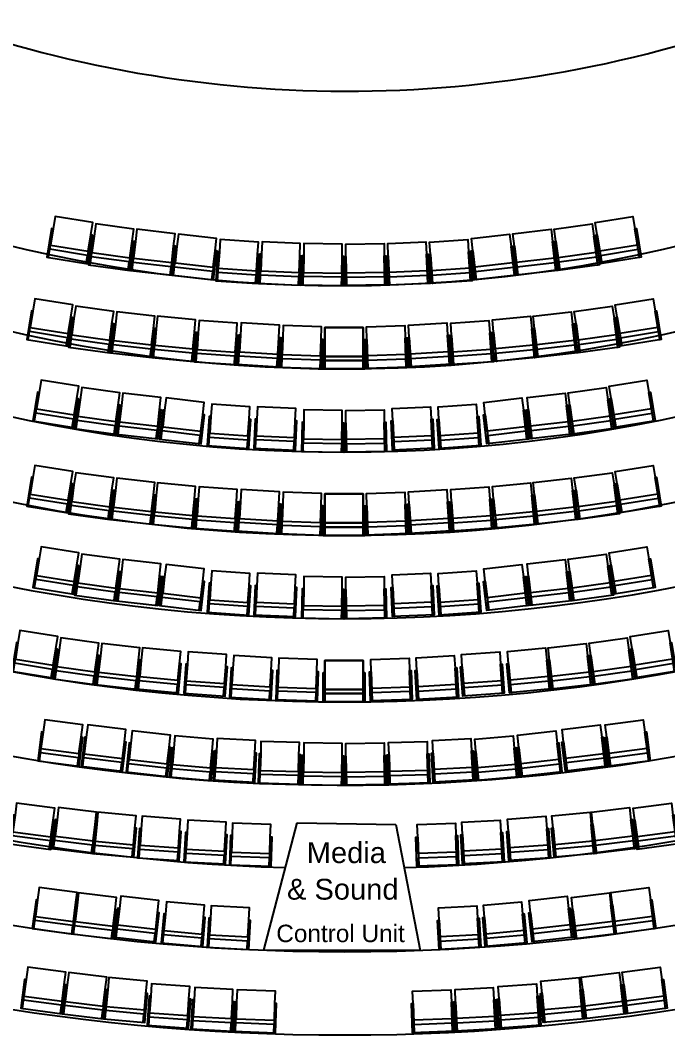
# Model space of a CAD drawing. Header units: inches. Extents: x -913 to 64634, y -1481 to 18188.
# Drawn here: x 826.4 to 1012.8, y 3718.4 to 4013.3 of the extents above; entities that cross this region are included whole.
import ezdxf

# ---------------------------------------------------------------- set-up
doc = ezdxf.new("R2010")
doc.units = ezdxf.units.IN
doc.header["$MEASUREMENT"] = 0
for name, color, linetype in [('01', 1, 'Continuous'), ('Sofa Washroom', 8, 'Continuous'), ('Text', 7, 'Continuous'), ('Washroom wall', 244, 'Continuous')]:
    doc.layers.add(name, color=color, linetype=linetype)
doc.styles.get("Standard").update_dxf_attribs({"font": 'arial.ttf'})

msp = doc.modelspace()

# ---------------------------------------------------------------- linework, layer by layer
at = {"layer": '01', "ltscale": 3}
for points in [[(833.94, 3945.01), (845.79, 3943.09), (847.14, 3951.39), (846.66, 3951.47), (847.23, 3955), (836.32, 3956.76), (835.75, 3953.24), (835.28, 3953.31), (833.94, 3945.01), (834.4, 3944.94), (835.75, 3953.24), (834.98, 3948.51), (845.89, 3946.74), (846.66, 3951.47), (845.31, 3943.17), (845.7, 3945.54), (834.79, 3947.31)], [(1005.24, 3945.01), (993.39, 3943.09), (992.04, 3951.39), (992.52, 3951.47), (991.95, 3955), (1002.86, 3956.76), (1003.43, 3953.24), (1003.9, 3953.31), (1005.24, 3945.01), (1004.78, 3944.94), (1003.43, 3953.24), (1004.2, 3948.51), (993.29, 3946.74), (992.52, 3951.47), (993.87, 3943.17), (993.48, 3945.54), (1004.39, 3947.31)], [(845.97, 3942.83), (857.87, 3941.2), (859.01, 3949.53), (858.53, 3949.6), (859.02, 3953.14), (848.07, 3954.64), (847.58, 3951.1), (847.11, 3951.16), (845.97, 3942.83), (846.44, 3942.77), (847.58, 3951.1), (846.93, 3946.35), (857.88, 3944.85), (858.53, 3949.6), (857.39, 3941.27), (857.71, 3943.65), (846.77, 3945.15)], [(858.09, 3941.2), (870.02, 3939.84), (870.97, 3948.2), (870.49, 3948.25), (870.89, 3951.8), (859.91, 3953.06), (859.51, 3949.5), (859.04, 3949.56), (858.09, 3941.2), (858.56, 3941.15), (859.51, 3949.5), (858.97, 3944.74), (869.95, 3943.49), (870.49, 3948.25), (869.54, 3939.9), (869.81, 3942.28), (858.83, 3943.54)], [(981.09, 3941.2), (969.16, 3939.84), (968.21, 3948.2), (968.69, 3948.25), (968.29, 3951.8), (979.27, 3953.06), (979.67, 3949.5), (980.14, 3949.56), (981.09, 3941.2), (980.62, 3941.15), (979.67, 3949.5), (980.21, 3944.74), (969.23, 3943.49), (968.69, 3948.25), (969.64, 3939.9), (969.37, 3942.28), (980.35, 3943.54)], [(993.21, 3942.83), (981.31, 3941.2), (980.17, 3949.53), (980.65, 3949.6), (980.16, 3953.14), (991.11, 3954.64), (991.6, 3951.1), (992.07, 3951.16), (993.21, 3942.83), (992.74, 3942.77), (991.6, 3951.1), (992.25, 3946.35), (981.3, 3944.85), (980.65, 3949.6), (981.79, 3941.27), (981.46, 3943.65), (992.41, 3945.15)], [(870.02, 3939.85), (881.95, 3938.46), (882.92, 3946.81), (882.44, 3946.87), (882.86, 3950.42), (871.88, 3951.7), (871.46, 3948.15), (870.99, 3948.2), (870.02, 3939.85), (870.49, 3939.8), (871.46, 3948.15), (870.91, 3943.39), (881.89, 3942.11), (882.44, 3946.87), (881.47, 3938.52), (881.75, 3940.9), (870.77, 3942.18)], [(882.62, 3938.25), (894.6, 3937.41), (895.18, 3945.79), (894.7, 3945.83), (894.95, 3949.39), (883.92, 3950.17), (883.67, 3946.6), (883.2, 3946.63), (882.62, 3938.25), (883.09, 3938.21), (883.67, 3946.6), (883.34, 3941.82), (894.36, 3941.05), (894.7, 3945.83), (894.11, 3937.44), (894.28, 3939.84), (883.25, 3940.61)], [(894.97, 3937.48), (906.96, 3936.96), (907.33, 3945.36), (906.85, 3945.38), (907, 3948.95), (895.96, 3949.43), (895.8, 3945.86), (895.33, 3945.88), (894.97, 3937.48), (895.44, 3937.46), (895.8, 3945.86), (895.6, 3941.07), (906.64, 3940.59), (906.85, 3945.38), (906.48, 3936.98), (906.58, 3939.38), (895.54, 3939.86)], [(907.37, 3937.02), (919.38, 3936.82), (919.53, 3945.22), (919.04, 3945.23), (919.1, 3948.8), (908.05, 3949), (907.99, 3945.42), (907.52, 3945.43), (907.37, 3937.02), (907.84, 3937.02), (907.99, 3945.42), (907.91, 3940.63), (918.96, 3940.44), (919.04, 3945.23), (918.89, 3936.82), (918.94, 3939.22), (907.89, 3939.42)], [(931.81, 3937.02), (919.8, 3936.82), (919.65, 3945.22), (920.14, 3945.23), (920.08, 3948.8), (931.13, 3949), (931.19, 3945.42), (931.66, 3945.43), (931.81, 3937.02), (931.34, 3937.02), (931.19, 3945.42), (931.27, 3940.63), (920.22, 3940.44), (920.14, 3945.23), (920.29, 3936.82), (920.24, 3939.22), (931.29, 3939.42)], [(944.21, 3937.48), (932.22, 3936.96), (931.85, 3945.36), (932.33, 3945.38), (932.18, 3948.95), (943.22, 3949.43), (943.38, 3945.86), (943.85, 3945.88), (944.21, 3937.48), (943.74, 3937.46), (943.38, 3945.86), (943.58, 3941.07), (932.54, 3940.59), (932.33, 3945.38), (932.7, 3936.98), (932.6, 3939.38), (943.64, 3939.86)], [(956.56, 3938.25), (944.58, 3937.41), (944, 3945.79), (944.48, 3945.83), (944.23, 3949.39), (955.26, 3950.17), (955.51, 3946.6), (955.98, 3946.63), (956.56, 3938.25), (956.09, 3938.21), (955.51, 3946.6), (955.84, 3941.82), (944.82, 3941.05), (944.48, 3945.83), (945.07, 3937.44), (944.9, 3939.84), (955.92, 3940.61)], [(969.16, 3939.85), (957.23, 3938.46), (956.26, 3946.81), (956.74, 3946.87), (956.32, 3950.42), (967.3, 3951.7), (967.72, 3948.15), (968.18, 3948.2), (969.16, 3939.85), (968.69, 3939.8), (967.72, 3948.15), (968.27, 3943.39), (957.29, 3942.11), (956.74, 3946.87), (957.71, 3938.52), (957.43, 3940.9), (968.41, 3942.18)], [(828.14, 3921.27), (840, 3919.35), (841.34, 3927.65), (840.86, 3927.73), (841.43, 3931.25), (830.52, 3933.02), (829.95, 3929.49), (829.49, 3929.57), (828.14, 3921.27), (828.61, 3921.19), (829.95, 3929.49), (829.19, 3924.76), (840.09, 3923), (840.86, 3927.73), (839.52, 3919.43), (839.9, 3921.8), (828.99, 3923.56)], [(1011.04, 3921.27), (999.18, 3919.35), (997.84, 3927.65), (998.32, 3927.73), (997.75, 3931.25), (1008.66, 3933.02), (1009.23, 3929.49), (1009.69, 3929.57), (1011.04, 3921.27), (1010.57, 3921.19), (1009.23, 3929.49), (1009.99, 3924.76), (999.08, 3923), (998.32, 3927.73), (999.66, 3919.43), (999.28, 3921.8), (1010.19, 3923.56)], [(840.18, 3919.09), (852.07, 3917.46), (853.22, 3925.79), (852.73, 3925.86), (853.22, 3929.4), (842.27, 3930.9), (841.78, 3927.36), (841.32, 3927.42), (840.18, 3919.09), (840.64, 3919.03), (841.78, 3927.36), (841.13, 3922.61), (852.08, 3921.11), (852.73, 3925.86), (851.59, 3917.53), (851.92, 3919.9), (840.97, 3921.4)], [(852.29, 3917.46), (864.22, 3916.1), (865.18, 3924.45), (864.69, 3924.51), (865.1, 3928.06), (854.12, 3929.31), (853.71, 3925.76), (853.24, 3925.81), (852.29, 3917.46), (852.76, 3917.41), (853.71, 3925.76), (853.17, 3921), (864.15, 3919.75), (864.69, 3924.51), (863.74, 3916.16), (864.01, 3918.54), (853.03, 3919.79)], [(986.89, 3917.46), (974.96, 3916.1), (974, 3924.45), (974.49, 3924.51), (974.08, 3928.06), (985.06, 3929.31), (985.47, 3925.76), (985.94, 3925.81), (986.89, 3917.46), (986.42, 3917.41), (985.47, 3925.76), (986.01, 3921), (975.03, 3919.75), (974.49, 3924.51), (975.44, 3916.16), (975.17, 3918.54), (986.15, 3919.79)], [(999, 3919.09), (987.11, 3917.46), (985.96, 3925.79), (986.45, 3925.86), (985.96, 3929.4), (996.91, 3930.9), (997.4, 3927.36), (997.86, 3927.42), (999, 3919.09), (998.54, 3919.03), (997.4, 3927.36), (998.05, 3922.61), (987.1, 3921.11), (986.45, 3925.86), (987.59, 3917.53), (987.26, 3919.9), (998.21, 3921.4)], [(864.22, 3916.1), (876.18, 3914.95), (876.98, 3923.32), (876.5, 3923.37), (876.84, 3926.92), (865.84, 3927.98), (865.5, 3924.42), (865.03, 3924.47), (864.22, 3916.1), (864.69, 3916.06), (865.5, 3924.42), (865.04, 3919.66), (876.04, 3918.6), (876.5, 3923.37), (875.69, 3915), (875.92, 3917.39), (864.92, 3918.45)], [(876.51, 3914.89), (888.49, 3914.05), (889.07, 3922.44), (888.59, 3922.47), (888.84, 3926.04), (877.81, 3926.81), (877.56, 3923.24), (877.09, 3923.28), (876.51, 3914.89), (876.98, 3914.86), (877.56, 3923.24), (877.23, 3918.46), (888.25, 3917.69), (888.59, 3922.47), (888, 3914.09), (888.17, 3916.48), (877.14, 3917.25)], [(888.76, 3914.15), (900.75, 3913.41), (901.26, 3921.8), (900.77, 3921.83), (900.99, 3925.4), (889.96, 3926.08), (889.74, 3922.51), (889.27, 3922.54), (888.76, 3914.15), (889.23, 3914.12), (889.74, 3922.51), (889.45, 3917.73), (900.48, 3917.05), (900.77, 3921.83), (900.26, 3913.44), (900.41, 3915.84), (889.38, 3916.51)], [(901.19, 3913.34), (913.19, 3912.92), (913.48, 3921.32), (913, 3921.34), (913.12, 3924.91), (902.07, 3925.3), (901.95, 3921.72), (901.48, 3921.74), (901.19, 3913.34), (901.66, 3913.32), (901.95, 3921.72), (901.78, 3916.94), (912.83, 3916.55), (913, 3921.34), (912.7, 3912.93), (912.79, 3915.33), (901.74, 3915.72)], [(937.99, 3913.34), (925.99, 3912.92), (925.7, 3921.32), (926.18, 3921.34), (926.06, 3924.91), (937.1, 3925.3), (937.23, 3921.72), (937.7, 3921.74), (937.99, 3913.34), (937.52, 3913.32), (937.23, 3921.72), (937.4, 3916.94), (926.35, 3916.55), (926.18, 3921.34), (926.48, 3912.93), (926.39, 3915.33), (937.44, 3915.72)], [(950.42, 3914.15), (938.43, 3913.41), (937.92, 3921.8), (938.41, 3921.83), (938.19, 3925.4), (949.22, 3926.08), (949.44, 3922.51), (949.91, 3922.54), (950.42, 3914.15), (949.95, 3914.12), (949.44, 3922.51), (949.73, 3917.73), (938.7, 3917.05), (938.41, 3921.83), (938.92, 3913.44), (938.77, 3915.84), (949.8, 3916.51)], [(962.67, 3914.89), (950.69, 3914.05), (950.11, 3922.44), (950.59, 3922.47), (950.34, 3926.04), (961.37, 3926.81), (961.62, 3923.24), (962.09, 3923.28), (962.67, 3914.89), (962.2, 3914.86), (961.62, 3923.24), (961.95, 3918.46), (950.93, 3917.69), (950.59, 3922.47), (951.18, 3914.09), (951.01, 3916.48), (962.04, 3917.25)], [(974.96, 3916.1), (963, 3914.95), (962.2, 3923.32), (962.68, 3923.37), (962.34, 3926.92), (973.34, 3927.98), (973.68, 3924.42), (974.15, 3924.47), (974.96, 3916.1), (974.49, 3916.06), (973.68, 3924.42), (974.14, 3919.66), (963.14, 3918.6), (962.68, 3923.37), (963.49, 3915), (963.25, 3917.39), (974.26, 3918.45)], [(925.6, 3912.82), (913.58, 3912.82), (913.58, 3921.23), (914.07, 3921.23), (914.07, 3924.8), (925.12, 3924.8), (925.12, 3921.23), (925.6, 3921.23), (925.6, 3912.82), (925.12, 3912.82), (925.12, 3921.23), (925.12, 3916.44), (914.07, 3916.44), (914.07, 3921.23), (914.07, 3912.82), (914.07, 3915.22), (925.12, 3915.22)], [(913.58, 3912.82), (925.6, 3912.82), (925.6, 3921.23), (925.11, 3921.23), (925.11, 3924.8), (914.06, 3924.8), (914.06, 3921.23), (913.58, 3921.23), (913.58, 3912.82), (914.06, 3912.82), (914.06, 3921.23), (914.06, 3916.44), (925.11, 3916.44), (925.11, 3921.23), (925.11, 3912.82), (925.11, 3915.22), (914.06, 3915.22)], [(829.9, 3897.82), (841.75, 3895.9), (843.1, 3904.2), (842.62, 3904.28), (843.19, 3907.81), (832.28, 3909.57), (831.71, 3906.04), (831.24, 3906.12), (829.9, 3897.82), (830.36, 3897.74), (831.71, 3906.04), (830.94, 3901.31), (841.85, 3899.55), (842.62, 3904.28), (841.27, 3895.98), (841.65, 3898.35), (830.75, 3900.11)], [(1009.28, 3897.82), (997.43, 3895.9), (996.08, 3904.2), (996.56, 3904.28), (995.99, 3907.81), (1006.9, 3909.57), (1007.47, 3906.04), (1007.94, 3906.12), (1009.28, 3897.82), (1008.82, 3897.74), (1007.47, 3906.04), (1008.24, 3901.31), (997.33, 3899.55), (996.56, 3904.28), (997.91, 3895.98), (997.52, 3898.35), (1008.43, 3900.11)], [(841.93, 3895.64), (853.83, 3894.01), (854.97, 3902.34), (854.49, 3902.41), (854.97, 3905.95), (844.02, 3907.45), (843.54, 3903.91), (843.07, 3903.97), (841.93, 3895.64), (842.4, 3895.58), (843.54, 3903.91), (842.89, 3899.16), (853.84, 3897.66), (854.49, 3902.41), (853.35, 3894.08), (853.67, 3896.46), (842.72, 3897.96)], [(854.05, 3894.01), (865.98, 3892.65), (866.93, 3901), (866.45, 3901.06), (866.85, 3904.61), (855.87, 3905.86), (855.47, 3902.31), (855, 3902.36), (854.05, 3894.01), (854.51, 3893.96), (855.47, 3902.31), (854.92, 3897.55), (865.9, 3896.3), (866.45, 3901.06), (865.5, 3892.71), (865.77, 3895.09), (854.79, 3896.34)], [(985.13, 3894.01), (973.2, 3892.65), (972.25, 3901), (972.73, 3901.06), (972.33, 3904.61), (983.31, 3905.86), (983.71, 3902.31), (984.18, 3902.36), (985.13, 3894.01), (984.67, 3893.96), (983.71, 3902.31), (984.26, 3897.55), (973.28, 3896.3), (972.73, 3901.06), (973.68, 3892.71), (973.41, 3895.09), (984.39, 3896.34)], [(997.25, 3895.64), (985.35, 3894.01), (984.21, 3902.34), (984.69, 3902.41), (984.21, 3905.95), (995.16, 3907.45), (995.64, 3903.91), (996.11, 3903.97), (997.25, 3895.64), (996.78, 3895.58), (995.64, 3903.91), (996.29, 3899.16), (985.34, 3897.66), (984.69, 3902.41), (985.83, 3894.08), (985.51, 3896.46), (996.46, 3897.96)], [(866.45, 3892.61), (878.38, 3891.22), (879.35, 3899.57), (878.87, 3899.62), (879.28, 3903.17), (868.3, 3904.45), (867.89, 3900.9), (867.42, 3900.96), (866.45, 3892.61), (866.92, 3892.55), (867.89, 3900.9), (867.34, 3896.14), (878.31, 3894.86), (878.87, 3899.62), (877.89, 3891.27), (878.17, 3893.66), (867.2, 3894.94)], [(880.17, 3890.72), (892.15, 3889.88), (892.74, 3898.27), (892.25, 3898.3), (892.5, 3901.87), (881.48, 3902.64), (881.23, 3899.07), (880.76, 3899.1), (880.17, 3890.72), (880.64, 3890.68), (881.23, 3899.07), (880.9, 3894.29), (891.92, 3893.52), (892.25, 3898.3), (891.67, 3889.91), (891.84, 3892.31), (880.81, 3893.08)], [(893.65, 3889.95), (905.65, 3889.43), (906.02, 3897.83), (905.53, 3897.85), (905.69, 3901.42), (894.64, 3901.9), (894.49, 3898.33), (894.02, 3898.35), (893.65, 3889.95), (894.12, 3889.93), (894.49, 3898.33), (894.28, 3893.54), (905.32, 3893.06), (905.53, 3897.85), (905.16, 3889.45), (905.27, 3891.85), (894.23, 3892.33)], [(945.53, 3889.95), (933.53, 3889.43), (933.16, 3897.83), (933.65, 3897.85), (933.49, 3901.42), (944.54, 3901.9), (944.69, 3898.33), (945.16, 3898.35), (945.53, 3889.95), (945.06, 3889.93), (944.69, 3898.33), (944.9, 3893.54), (933.86, 3893.06), (933.65, 3897.85), (934.02, 3889.45), (933.91, 3891.85), (944.95, 3892.33)], [(959.01, 3890.72), (947.03, 3889.88), (946.44, 3898.27), (946.93, 3898.3), (946.68, 3901.87), (957.7, 3902.64), (957.95, 3899.07), (958.42, 3899.1), (959.01, 3890.72), (958.54, 3890.68), (957.95, 3899.07), (958.28, 3894.29), (947.26, 3893.52), (946.93, 3898.3), (947.51, 3889.91), (947.34, 3892.31), (958.37, 3893.08)], [(972.73, 3892.61), (960.8, 3891.22), (959.83, 3899.57), (960.31, 3899.62), (959.9, 3903.17), (970.87, 3904.45), (971.29, 3900.9), (971.76, 3900.96), (972.73, 3892.61), (972.26, 3892.55), (971.29, 3900.9), (971.84, 3896.14), (960.87, 3894.86), (960.31, 3899.62), (961.29, 3891.27), (961.01, 3893.66), (971.98, 3894.94)], [(907.37, 3889.02), (919.38, 3888.82), (919.53, 3897.22), (919.04, 3897.23), (919.1, 3900.8), (908.05, 3901), (907.99, 3897.42), (907.52, 3897.43), (907.37, 3889.02), (907.84, 3889.02), (907.99, 3897.42), (907.91, 3892.63), (918.96, 3892.44), (919.04, 3897.23), (918.89, 3888.82), (918.94, 3891.22), (907.89, 3891.42)], [(931.81, 3889.02), (919.8, 3888.82), (919.65, 3897.22), (920.14, 3897.23), (920.08, 3900.8), (931.13, 3901), (931.19, 3897.42), (931.66, 3897.43), (931.81, 3889.02), (931.34, 3889.02), (931.19, 3897.42), (931.27, 3892.63), (920.22, 3892.44), (920.14, 3897.23), (920.29, 3888.82), (920.24, 3891.22), (931.29, 3891.42)], [(828.14, 3873.27), (840, 3871.35), (841.34, 3879.65), (840.86, 3879.73), (841.43, 3883.25), (830.52, 3885.02), (829.95, 3881.49), (829.49, 3881.57), (828.14, 3873.27), (828.61, 3873.19), (829.95, 3881.49), (829.19, 3876.76), (840.09, 3875), (840.86, 3879.73), (839.52, 3871.43), (839.9, 3873.8), (828.99, 3875.56)], [(1011.04, 3873.27), (999.18, 3871.35), (997.84, 3879.65), (998.32, 3879.73), (997.75, 3883.25), (1008.66, 3885.02), (1009.23, 3881.49), (1009.69, 3881.57), (1011.04, 3873.27), (1010.57, 3873.19), (1009.23, 3881.49), (1009.99, 3876.76), (999.08, 3875), (998.32, 3879.73), (999.66, 3871.43), (999.28, 3873.8), (1010.19, 3875.56)], [(840.18, 3871.09), (852.07, 3869.46), (853.22, 3877.79), (852.73, 3877.86), (853.22, 3881.4), (842.27, 3882.9), (841.78, 3879.36), (841.32, 3879.42), (840.18, 3871.09), (840.64, 3871.03), (841.78, 3879.36), (841.13, 3874.61), (852.08, 3873.11), (852.73, 3877.86), (851.59, 3869.53), (851.92, 3871.9), (840.97, 3873.4)], [(852.29, 3869.46), (864.22, 3868.1), (865.18, 3876.45), (864.69, 3876.51), (865.1, 3880.06), (854.12, 3881.31), (853.71, 3877.76), (853.24, 3877.81), (852.29, 3869.46), (852.76, 3869.41), (853.71, 3877.76), (853.17, 3873), (864.15, 3871.75), (864.69, 3876.51), (863.74, 3868.16), (864.01, 3870.54), (853.03, 3871.79)], [(986.89, 3869.46), (974.96, 3868.1), (974, 3876.45), (974.49, 3876.51), (974.08, 3880.06), (985.06, 3881.31), (985.47, 3877.76), (985.94, 3877.81), (986.89, 3869.46), (986.42, 3869.41), (985.47, 3877.76), (986.01, 3873), (975.03, 3871.75), (974.49, 3876.51), (975.44, 3868.16), (975.17, 3870.54), (986.15, 3871.79)], [(999, 3871.09), (987.11, 3869.46), (985.96, 3877.79), (986.45, 3877.86), (985.96, 3881.4), (996.91, 3882.9), (997.4, 3879.36), (997.86, 3879.42), (999, 3871.09), (998.54, 3871.03), (997.4, 3879.36), (998.05, 3874.61), (987.1, 3873.11), (986.45, 3877.86), (987.59, 3869.53), (987.26, 3871.9), (998.21, 3873.4)], [(864.22, 3868.1), (876.18, 3866.95), (876.98, 3875.32), (876.5, 3875.37), (876.84, 3878.92), (865.84, 3879.98), (865.5, 3876.42), (865.03, 3876.47), (864.22, 3868.1), (864.69, 3868.06), (865.5, 3876.42), (865.04, 3871.66), (876.04, 3870.6), (876.5, 3875.37), (875.69, 3867), (875.92, 3869.39), (864.92, 3870.45)], [(876.51, 3866.89), (888.49, 3866.05), (889.07, 3874.44), (888.59, 3874.47), (888.84, 3878.04), (877.81, 3878.81), (877.56, 3875.24), (877.09, 3875.28), (876.51, 3866.89), (876.98, 3866.86), (877.56, 3875.24), (877.23, 3870.46), (888.25, 3869.69), (888.59, 3874.47), (888, 3866.09), (888.17, 3868.48), (877.14, 3869.25)], [(888.76, 3866.15), (900.75, 3865.41), (901.26, 3873.8), (900.77, 3873.83), (900.99, 3877.4), (889.96, 3878.08), (889.74, 3874.51), (889.27, 3874.54), (888.76, 3866.15), (889.23, 3866.12), (889.74, 3874.51), (889.45, 3869.73), (900.48, 3869.05), (900.77, 3873.83), (900.26, 3865.44), (900.41, 3867.84), (889.38, 3868.51)], [(950.42, 3866.15), (938.43, 3865.41), (937.92, 3873.8), (938.41, 3873.83), (938.19, 3877.4), (949.22, 3878.08), (949.44, 3874.51), (949.91, 3874.54), (950.42, 3866.15), (949.95, 3866.12), (949.44, 3874.51), (949.73, 3869.73), (938.7, 3869.05), (938.41, 3873.83), (938.92, 3865.44), (938.77, 3867.84), (949.8, 3868.51)], [(962.67, 3866.89), (950.69, 3866.05), (950.11, 3874.44), (950.59, 3874.47), (950.34, 3878.04), (961.37, 3878.81), (961.62, 3875.24), (962.09, 3875.28), (962.67, 3866.89), (962.2, 3866.86), (961.62, 3875.24), (961.95, 3870.46), (950.93, 3869.69), (950.59, 3874.47), (951.18, 3866.09), (951.01, 3868.48), (962.04, 3869.25)], [(974.96, 3868.1), (963, 3866.95), (962.2, 3875.32), (962.68, 3875.37), (962.34, 3878.92), (973.34, 3879.98), (973.68, 3876.42), (974.15, 3876.47), (974.96, 3868.1), (974.49, 3868.06), (973.68, 3876.42), (974.14, 3871.66), (963.14, 3870.6), (962.68, 3875.37), (963.49, 3867), (963.25, 3869.39), (974.26, 3870.45)], [(901.19, 3865.34), (913.19, 3864.92), (913.48, 3873.32), (913, 3873.34), (913.12, 3876.91), (902.07, 3877.3), (901.95, 3873.72), (901.48, 3873.74), (901.19, 3865.34), (901.66, 3865.32), (901.95, 3873.72), (901.78, 3868.94), (912.83, 3868.55), (913, 3873.34), (912.7, 3864.93), (912.79, 3867.33), (901.74, 3867.72)], [(925.6, 3864.82), (913.58, 3864.82), (913.58, 3873.23), (914.07, 3873.23), (914.07, 3876.8), (925.12, 3876.8), (925.12, 3873.23), (925.6, 3873.23), (925.6, 3864.82), (925.12, 3864.82), (925.12, 3873.23), (925.12, 3868.44), (914.07, 3868.44), (914.07, 3873.23), (914.07, 3864.82), (914.07, 3867.22), (925.12, 3867.22)], [(913.58, 3864.82), (925.6, 3864.82), (925.6, 3873.23), (925.11, 3873.23), (925.11, 3876.8), (914.06, 3876.8), (914.06, 3873.23), (913.58, 3873.23), (913.58, 3864.82), (914.06, 3864.82), (914.06, 3873.23), (914.06, 3868.44), (925.11, 3868.44), (925.11, 3873.23), (925.11, 3864.82), (925.11, 3867.22), (914.06, 3867.22)], [(937.99, 3865.34), (925.99, 3864.92), (925.7, 3873.32), (926.18, 3873.34), (926.06, 3876.91), (937.1, 3877.3), (937.23, 3873.72), (937.7, 3873.74), (937.99, 3865.34), (937.52, 3865.32), (937.23, 3873.72), (937.4, 3868.94), (926.35, 3868.55), (926.18, 3873.34), (926.48, 3864.93), (926.39, 3867.33), (937.44, 3867.72)], [(829.9, 3849.82), (841.75, 3847.9), (843.1, 3856.2), (842.62, 3856.28), (843.19, 3859.81), (832.28, 3861.57), (831.71, 3858.04), (831.24, 3858.12), (829.9, 3849.82), (830.36, 3849.74), (831.71, 3858.04), (830.94, 3853.31), (841.85, 3851.55), (842.62, 3856.28), (841.27, 3847.98), (841.65, 3850.35), (830.75, 3852.11)], [(1009.28, 3849.82), (997.43, 3847.9), (996.08, 3856.2), (996.56, 3856.28), (995.99, 3859.81), (1006.9, 3861.57), (1007.47, 3858.04), (1007.94, 3858.12), (1009.28, 3849.82), (1008.82, 3849.74), (1007.47, 3858.04), (1008.24, 3853.31), (997.33, 3851.55), (996.56, 3856.28), (997.91, 3847.98), (997.52, 3850.35), (1008.43, 3852.11)], [(841.93, 3847.64), (853.83, 3846.01), (854.97, 3854.34), (854.49, 3854.41), (854.97, 3857.95), (844.02, 3859.45), (843.54, 3855.91), (843.07, 3855.97), (841.93, 3847.64), (842.4, 3847.58), (843.54, 3855.91), (842.89, 3851.16), (853.84, 3849.66), (854.49, 3854.41), (853.35, 3846.08), (853.67, 3848.46), (842.72, 3849.96)], [(854.05, 3846.01), (865.98, 3844.65), (866.93, 3853), (866.45, 3853.06), (866.85, 3856.61), (855.87, 3857.86), (855.47, 3854.31), (855, 3854.36), (854.05, 3846.01), (854.51, 3845.96), (855.47, 3854.31), (854.92, 3849.55), (865.9, 3848.3), (866.45, 3853.06), (865.5, 3844.71), (865.77, 3847.09), (854.79, 3848.34)], [(985.13, 3846.01), (973.2, 3844.65), (972.25, 3853), (972.73, 3853.06), (972.33, 3856.61), (983.31, 3857.86), (983.71, 3854.31), (984.18, 3854.36), (985.13, 3846.01), (984.67, 3845.96), (983.71, 3854.31), (984.26, 3849.55), (973.28, 3848.3), (972.73, 3853.06), (973.68, 3844.71), (973.41, 3847.09), (984.39, 3848.34)], [(997.25, 3847.64), (985.35, 3846.01), (984.21, 3854.34), (984.69, 3854.41), (984.21, 3857.95), (995.16, 3859.45), (995.64, 3855.91), (996.11, 3855.97), (997.25, 3847.64), (996.78, 3847.58), (995.64, 3855.91), (996.29, 3851.16), (985.34, 3849.66), (984.69, 3854.41), (985.83, 3846.08), (985.51, 3848.46), (996.46, 3849.96)], [(866.45, 3844.61), (878.38, 3843.22), (879.35, 3851.57), (878.87, 3851.62), (879.28, 3855.17), (868.3, 3856.45), (867.89, 3852.9), (867.42, 3852.96), (866.45, 3844.61), (866.92, 3844.55), (867.89, 3852.9), (867.34, 3848.14), (878.31, 3846.86), (878.87, 3851.62), (877.89, 3843.27), (878.17, 3845.66), (867.2, 3846.94)], [(880.17, 3842.72), (892.15, 3841.88), (892.74, 3850.27), (892.25, 3850.3), (892.5, 3853.87), (881.48, 3854.64), (881.23, 3851.07), (880.76, 3851.1), (880.17, 3842.72), (880.64, 3842.68), (881.23, 3851.07), (880.9, 3846.29), (891.92, 3845.52), (892.25, 3850.3), (891.67, 3841.91), (891.84, 3844.31), (880.81, 3845.08)], [(959.01, 3842.72), (947.03, 3841.88), (946.44, 3850.27), (946.93, 3850.3), (946.68, 3853.87), (957.7, 3854.64), (957.95, 3851.07), (958.42, 3851.1), (959.01, 3842.72), (958.54, 3842.68), (957.95, 3851.07), (958.28, 3846.29), (947.26, 3845.52), (946.93, 3850.3), (947.51, 3841.91), (947.34, 3844.31), (958.37, 3845.08)], [(972.73, 3844.61), (960.8, 3843.22), (959.83, 3851.57), (960.31, 3851.62), (959.9, 3855.17), (970.87, 3856.45), (971.29, 3852.9), (971.76, 3852.96), (972.73, 3844.61), (972.26, 3844.55), (971.29, 3852.9), (971.84, 3848.14), (960.87, 3846.86), (960.31, 3851.62), (961.29, 3843.27), (961.01, 3845.66), (971.98, 3846.94)], [(893.65, 3841.95), (905.65, 3841.43), (906.02, 3849.83), (905.53, 3849.85), (905.69, 3853.42), (894.64, 3853.9), (894.49, 3850.33), (894.02, 3850.35), (893.65, 3841.95), (894.12, 3841.93), (894.49, 3850.33), (894.28, 3845.54), (905.32, 3845.06), (905.53, 3849.85), (905.16, 3841.45), (905.27, 3843.85), (894.23, 3844.33)], [(907.37, 3841.02), (919.38, 3840.82), (919.53, 3849.22), (919.04, 3849.23), (919.1, 3852.8), (908.05, 3853), (907.99, 3849.42), (907.52, 3849.43), (907.37, 3841.02), (907.84, 3841.02), (907.99, 3849.42), (907.91, 3844.63), (918.96, 3844.44), (919.04, 3849.23), (918.89, 3840.82), (918.94, 3843.22), (907.89, 3843.42)], [(931.81, 3841.02), (919.8, 3840.82), (919.65, 3849.22), (920.14, 3849.23), (920.08, 3852.8), (931.13, 3853), (931.19, 3849.42), (931.66, 3849.43), (931.81, 3841.02), (931.34, 3841.02), (931.19, 3849.42), (931.27, 3844.63), (920.22, 3844.44), (920.14, 3849.23), (920.29, 3840.82), (920.24, 3843.22), (931.29, 3843.42)], [(945.53, 3841.95), (933.53, 3841.43), (933.16, 3849.83), (933.65, 3849.85), (933.49, 3853.42), (944.54, 3853.9), (944.69, 3850.33), (945.16, 3850.35), (945.53, 3841.95), (945.06, 3841.93), (944.69, 3850.33), (944.9, 3845.54), (933.86, 3845.06), (933.65, 3849.85), (934.02, 3841.45), (933.91, 3843.85), (944.95, 3844.33)], [(823.83, 3825.67), (835.69, 3823.74), (837.03, 3832.04), (836.55, 3832.12), (837.12, 3835.65), (826.21, 3837.42), (825.64, 3833.89), (825.18, 3833.96), (823.83, 3825.67), (824.3, 3825.59), (825.64, 3833.89), (824.88, 3829.16), (835.79, 3827.39), (836.55, 3832.12), (835.21, 3823.82), (835.59, 3826.19), (824.68, 3827.96)], [(1015.35, 3825.67), (1003.49, 3823.74), (1002.15, 3832.04), (1002.63, 3832.12), (1002.06, 3835.65), (1012.97, 3837.42), (1013.54, 3833.89), (1014, 3833.96), (1015.35, 3825.67), (1014.88, 3825.59), (1013.54, 3833.89), (1014.3, 3829.16), (1003.39, 3827.39), (1002.63, 3832.12), (1003.97, 3823.82), (1003.59, 3826.19), (1014.5, 3827.96)], [(835.87, 3823.49), (847.76, 3821.86), (848.91, 3830.19), (848.42, 3830.25), (848.91, 3833.79), (837.96, 3835.29), (837.47, 3831.75), (837.01, 3831.82), (835.87, 3823.49), (836.33, 3823.42), (837.47, 3831.75), (836.82, 3827.01), (847.77, 3825.51), (848.42, 3830.25), (847.28, 3821.92), (847.61, 3824.3), (836.66, 3825.8)], [(1003.31, 3823.49), (991.41, 3821.86), (990.27, 3830.19), (990.76, 3830.25), (990.27, 3833.79), (1001.22, 3835.29), (1001.71, 3831.75), (1002.17, 3831.82), (1003.31, 3823.49), (1002.85, 3823.42), (1001.71, 3831.75), (1002.36, 3827.01), (991.41, 3825.51), (990.76, 3830.25), (991.9, 3821.92), (991.57, 3824.3), (1002.52, 3825.8)], [(847.98, 3821.86), (859.91, 3820.5), (860.87, 3828.85), (860.38, 3828.9), (860.79, 3832.46), (849.81, 3833.71), (849.4, 3830.16), (848.93, 3830.21), (847.98, 3821.86), (848.45, 3821.8), (849.4, 3830.16), (848.86, 3825.4), (859.84, 3824.14), (860.38, 3828.9), (859.43, 3820.55), (859.7, 3822.94), (848.72, 3824.19)], [(859.9, 3820.57), (871.85, 3819.42), (872.66, 3827.79), (872.18, 3827.84), (872.52, 3831.39), (861.52, 3832.45), (861.17, 3828.9), (860.7, 3828.94), (859.9, 3820.57), (860.37, 3820.53), (861.17, 3828.9), (860.72, 3824.13), (871.72, 3823.07), (872.18, 3827.84), (871.37, 3819.47), (871.6, 3821.86), (860.6, 3822.92)], [(873.4, 3819.36), (885.38, 3818.52), (885.97, 3826.91), (885.49, 3826.94), (885.73, 3830.51), (874.71, 3831.28), (874.46, 3827.71), (873.99, 3827.75), (873.4, 3819.36), (873.87, 3819.33), (874.46, 3827.71), (874.13, 3822.94), (885.15, 3822.16), (885.49, 3826.94), (884.9, 3818.56), (885.07, 3820.95), (874.04, 3821.72)], [(965.78, 3819.36), (953.8, 3818.52), (953.21, 3826.91), (953.69, 3826.94), (953.45, 3830.51), (964.47, 3831.28), (964.72, 3827.71), (965.19, 3827.75), (965.78, 3819.36), (965.31, 3819.33), (964.72, 3827.71), (965.05, 3822.94), (954.03, 3822.16), (953.69, 3826.94), (954.28, 3818.56), (954.11, 3820.95), (965.14, 3821.72)], [(979.28, 3820.57), (967.33, 3819.42), (966.52, 3827.79), (967, 3827.84), (966.66, 3831.39), (977.66, 3832.45), (978.01, 3828.9), (978.48, 3828.94), (979.28, 3820.57), (978.81, 3820.53), (978.01, 3828.9), (978.46, 3824.13), (967.46, 3823.07), (967, 3827.84), (967.81, 3819.47), (967.58, 3821.86), (978.58, 3822.92)], [(991.2, 3821.86), (979.27, 3820.5), (978.31, 3828.85), (978.8, 3828.9), (978.39, 3832.46), (989.37, 3833.71), (989.78, 3830.16), (990.25, 3830.21), (991.2, 3821.86), (990.73, 3821.8), (989.78, 3830.16), (990.32, 3825.4), (979.34, 3824.14), (978.8, 3828.9), (979.75, 3820.55), (979.48, 3822.94), (990.46, 3824.19)], [(886.6, 3818.24), (898.58, 3817.51), (899.1, 3825.9), (898.61, 3825.93), (898.83, 3829.5), (887.8, 3830.17), (887.58, 3826.6), (887.11, 3826.63), (886.6, 3818.24), (887.07, 3818.21), (887.58, 3826.6), (887.29, 3821.82), (898.32, 3821.15), (898.61, 3825.93), (898.1, 3817.54), (898.24, 3819.93), (887.21, 3820.61)], [(899.96, 3817.53), (911.97, 3817.11), (912.26, 3825.51), (911.77, 3825.53), (911.9, 3829.1), (900.85, 3829.48), (900.73, 3825.91), (900.26, 3825.93), (899.96, 3817.53), (900.43, 3817.51), (900.73, 3825.91), (900.56, 3821.12), (911.61, 3820.74), (911.77, 3825.53), (911.48, 3817.12), (911.56, 3819.52), (900.52, 3819.91)], [(925.6, 3816.82), (913.58, 3816.82), (913.58, 3825.23), (914.07, 3825.23), (914.07, 3828.8), (925.12, 3828.8), (925.12, 3825.23), (925.6, 3825.23), (925.6, 3816.82), (925.12, 3816.82), (925.12, 3825.23), (925.12, 3820.44), (914.07, 3820.44), (914.07, 3825.23), (914.07, 3816.82), (914.07, 3819.22), (925.12, 3819.22)], [(925.6, 3816.82), (913.58, 3816.82), (913.58, 3825.23), (914.07, 3825.23), (914.07, 3828.8), (925.12, 3828.8), (925.12, 3825.23), (925.6, 3825.23), (925.6, 3816.82), (925.12, 3816.82), (925.12, 3825.23), (925.12, 3820.44), (914.07, 3820.44), (914.07, 3825.23), (914.07, 3816.82), (914.07, 3819.22), (925.12, 3819.22)], [(913.58, 3816.82), (925.6, 3816.82), (925.6, 3825.23), (925.11, 3825.23), (925.11, 3828.8), (914.06, 3828.8), (914.06, 3825.23), (913.58, 3825.23), (913.58, 3816.82), (914.06, 3816.82), (914.06, 3825.23), (914.06, 3820.44), (925.11, 3820.44), (925.11, 3825.23), (925.11, 3816.82), (925.11, 3819.22), (914.06, 3819.22)], [(913.58, 3816.82), (925.6, 3816.82), (925.6, 3825.23), (925.11, 3825.23), (925.11, 3828.8), (914.06, 3828.8), (914.06, 3825.23), (913.58, 3825.23), (913.58, 3816.82), (914.06, 3816.82), (914.06, 3825.23), (914.06, 3820.44), (925.11, 3820.44), (925.11, 3825.23), (925.11, 3816.82), (925.11, 3819.22), (914.06, 3819.22)], [(939.22, 3817.53), (927.21, 3817.11), (926.92, 3825.51), (927.41, 3825.53), (927.28, 3829.1), (938.33, 3829.48), (938.45, 3825.91), (938.92, 3825.93), (939.22, 3817.53), (938.75, 3817.51), (938.45, 3825.91), (938.62, 3821.12), (927.57, 3820.74), (927.41, 3825.53), (927.7, 3817.12), (927.62, 3819.52), (938.66, 3819.91)], [(952.58, 3818.24), (940.6, 3817.51), (940.08, 3825.9), (940.57, 3825.93), (940.35, 3829.5), (951.38, 3830.17), (951.6, 3826.6), (952.07, 3826.63), (952.58, 3818.24), (952.11, 3818.21), (951.6, 3826.6), (951.89, 3821.82), (940.86, 3821.15), (940.57, 3825.93), (941.08, 3817.54), (940.94, 3819.93), (951.97, 3820.61)], [(831.32, 3799.85), (843.23, 3798.29), (844.33, 3806.62), (843.85, 3806.68), (844.31, 3810.23), (833.36, 3811.67), (832.89, 3808.13), (832.42, 3808.19), (831.32, 3799.85), (831.79, 3799.79), (832.89, 3808.13), (832.26, 3803.38), (843.22, 3801.93), (843.85, 3806.68), (842.75, 3798.35), (843.06, 3800.73), (832.11, 3802.17)], [(1007.86, 3799.85), (995.95, 3798.29), (994.85, 3806.62), (995.33, 3806.68), (994.87, 3810.23), (1005.82, 3811.67), (1006.29, 3808.13), (1006.76, 3808.19), (1007.86, 3799.85), (1007.39, 3799.79), (1006.29, 3808.13), (1006.92, 3803.38), (995.96, 3801.93), (995.33, 3806.68), (996.43, 3798.35), (996.12, 3800.73), (1007.07, 3802.17)], [(843.83, 3798.35), (855.75, 3796.88), (856.78, 3805.23), (856.3, 3805.29), (856.73, 3808.84), (845.76, 3810.18), (845.33, 3806.64), (844.86, 3806.69), (843.83, 3798.35), (844.3, 3798.29), (845.33, 3806.64), (844.74, 3801.88), (855.71, 3800.53), (856.3, 3805.29), (855.27, 3796.94), (855.56, 3799.33), (844.59, 3800.67)], [(856.77, 3796.66), (868.7, 3795.3), (869.65, 3803.65), (869.17, 3803.71), (869.57, 3807.26), (858.59, 3808.51), (858.19, 3804.96), (857.72, 3805.01), (856.77, 3796.66), (857.24, 3796.61), (858.19, 3804.96), (857.64, 3800.2), (868.63, 3798.95), (869.17, 3803.71), (868.22, 3795.35), (868.49, 3797.74), (857.51, 3798.99)], [(982.41, 3796.66), (970.48, 3795.3), (969.53, 3803.65), (970.01, 3803.71), (969.61, 3807.26), (980.59, 3808.51), (980.99, 3804.96), (981.46, 3805.01), (982.41, 3796.66), (981.94, 3796.61), (980.99, 3804.96), (981.54, 3800.2), (970.55, 3798.95), (970.01, 3803.71), (970.96, 3795.35), (970.69, 3797.74), (981.67, 3798.99)], [(995.35, 3798.35), (983.43, 3796.88), (982.4, 3805.23), (982.88, 3805.29), (982.45, 3808.84), (993.42, 3810.18), (993.85, 3806.64), (994.32, 3806.69), (995.35, 3798.35), (994.88, 3798.29), (993.85, 3806.64), (994.44, 3801.88), (983.47, 3800.53), (982.88, 3805.29), (983.91, 3796.94), (983.62, 3799.33), (994.59, 3800.67)], [(869.34, 3795.2), (881.3, 3794.15), (882.04, 3802.52), (881.55, 3802.57), (881.86, 3806.13), (870.85, 3807.09), (870.54, 3803.53), (870.07, 3803.57), (869.34, 3795.2), (869.81, 3795.16), (870.54, 3803.53), (870.12, 3798.76), (881.13, 3797.79), (881.55, 3802.57), (880.82, 3794.19), (881.03, 3796.58), (870.02, 3797.55)], [(881.87, 3794.35), (893.86, 3793.68), (894.33, 3802.08), (893.85, 3802.1), (894.05, 3805.67), (883.01, 3806.29), (882.81, 3802.72), (882.34, 3802.75), (881.87, 3794.35), (882.34, 3794.33), (882.81, 3802.72), (882.55, 3797.94), (893.58, 3797.32), (893.85, 3802.1), (893.38, 3793.71), (893.51, 3796.11), (882.48, 3796.72)], [(894.88, 3793.48), (906.89, 3793.16), (907.11, 3801.57), (906.62, 3801.58), (906.72, 3805.15), (895.67, 3805.44), (895.58, 3801.87), (895.1, 3801.88), (894.88, 3793.48), (895.36, 3793.47), (895.58, 3801.87), (895.45, 3797.08), (906.5, 3796.79), (906.62, 3801.58), (906.4, 3793.18), (906.47, 3795.58), (895.42, 3795.87)], [(907.37, 3793.02), (919.38, 3792.82), (919.53, 3801.22), (919.04, 3801.23), (919.1, 3804.8), (908.05, 3805), (907.99, 3801.42), (907.52, 3801.43), (907.37, 3793.02), (907.84, 3793.02), (907.99, 3801.42), (907.91, 3796.63), (918.96, 3796.44), (919.04, 3801.23), (918.89, 3792.82), (918.94, 3795.22), (907.89, 3795.42)], [(931.81, 3793.02), (919.8, 3792.82), (919.65, 3801.22), (920.14, 3801.23), (920.08, 3804.8), (931.13, 3805), (931.19, 3801.42), (931.66, 3801.43), (931.81, 3793.02), (931.34, 3793.02), (931.19, 3801.42), (931.27, 3796.63), (920.22, 3796.44), (920.14, 3801.23), (920.29, 3792.82), (920.24, 3795.22), (931.29, 3795.42)], [(944.3, 3793.48), (932.29, 3793.16), (932.07, 3801.57), (932.56, 3801.58), (932.46, 3805.15), (943.51, 3805.44), (943.6, 3801.87), (944.08, 3801.88), (944.3, 3793.48), (943.82, 3793.47), (943.6, 3801.87), (943.73, 3797.08), (932.68, 3796.79), (932.56, 3801.58), (932.78, 3793.18), (932.71, 3795.58), (943.76, 3795.87)], [(957.31, 3794.35), (945.32, 3793.68), (944.85, 3802.08), (945.33, 3802.1), (945.13, 3805.67), (956.17, 3806.29), (956.37, 3802.72), (956.84, 3802.75), (957.31, 3794.35), (956.84, 3794.33), (956.37, 3802.72), (956.63, 3797.94), (945.6, 3797.32), (945.33, 3802.1), (945.8, 3793.71), (945.67, 3796.11), (956.7, 3796.72)], [(969.84, 3795.2), (957.88, 3794.15), (957.14, 3802.52), (957.63, 3802.57), (957.32, 3806.13), (968.33, 3807.09), (968.64, 3803.53), (969.11, 3803.57), (969.84, 3795.2), (969.37, 3795.16), (968.64, 3803.53), (969.05, 3798.76), (958.05, 3797.79), (957.63, 3802.57), (958.36, 3794.19), (958.15, 3796.58), (969.16, 3797.55)], [(823.22, 3775.88), (835.13, 3774.31), (836.22, 3782.64), (835.74, 3782.71), (836.21, 3786.25), (825.25, 3787.69), (824.78, 3784.15), (824.32, 3784.21), (823.22, 3775.88), (823.69, 3775.81), (824.78, 3784.15), (824.16, 3779.4), (835.12, 3777.96), (835.74, 3782.71), (834.64, 3774.37), (834.96, 3776.75), (824, 3778.19)], [(1015.96, 3775.88), (1004.05, 3774.31), (1002.96, 3782.64), (1003.44, 3782.71), (1002.97, 3786.25), (1013.93, 3787.69), (1014.4, 3784.15), (1014.86, 3784.21), (1015.96, 3775.88), (1015.49, 3775.81), (1014.4, 3784.15), (1015.02, 3779.4), (1004.06, 3777.96), (1003.44, 3782.71), (1004.54, 3774.37), (1004.22, 3776.75), (1015.18, 3778.19)], [(835.4, 3774.57), (847.32, 3773.11), (848.35, 3781.45), (847.86, 3781.51), (848.3, 3785.06), (837.33, 3786.4), (836.9, 3782.86), (836.43, 3782.91), (835.4, 3774.57), (835.87, 3774.51), (836.9, 3782.86), (836.31, 3778.1), (847.28, 3776.75), (847.86, 3781.51), (846.84, 3773.16), (847.13, 3775.55), (836.16, 3776.89)], [(847.09, 3773.13), (859.05, 3772.04), (859.81, 3780.41), (859.33, 3780.46), (859.65, 3784.02), (848.64, 3785.02), (848.32, 3781.46), (847.85, 3781.5), (847.09, 3773.13), (847.56, 3773.08), (848.32, 3781.46), (847.89, 3776.69), (858.89, 3775.68), (859.33, 3780.46), (858.56, 3772.08), (858.78, 3774.47), (847.78, 3775.47)], [(860.11, 3771.93), (872.09, 3771.09), (872.68, 3779.47), (872.19, 3779.51), (872.44, 3783.07), (861.42, 3783.85), (861.17, 3780.28), (860.7, 3780.31), (860.11, 3771.93), (860.58, 3771.89), (861.17, 3780.28), (860.84, 3775.5), (871.86, 3774.73), (872.19, 3779.51), (871.61, 3771.12), (871.78, 3773.52), (860.75, 3774.29)], [(979.07, 3771.93), (967.09, 3771.09), (966.5, 3779.47), (966.99, 3779.51), (966.74, 3783.07), (977.76, 3783.85), (978.01, 3780.28), (978.48, 3780.31), (979.07, 3771.93), (978.6, 3771.89), (978.01, 3780.28), (978.34, 3775.5), (967.32, 3774.73), (966.99, 3779.51), (967.57, 3771.12), (967.4, 3773.52), (978.43, 3774.29)], [(992.09, 3773.13), (980.13, 3772.04), (979.37, 3780.41), (979.85, 3780.46), (979.53, 3784.02), (990.54, 3785.02), (990.86, 3781.46), (991.33, 3781.5), (992.09, 3773.13), (991.62, 3773.08), (990.86, 3781.46), (991.29, 3776.69), (980.29, 3775.68), (979.85, 3780.46), (980.62, 3772.08), (980.4, 3774.47), (991.4, 3775.47)], [(1003.78, 3774.57), (991.86, 3773.11), (990.83, 3781.45), (991.32, 3781.51), (990.88, 3785.06), (1001.85, 3786.4), (1002.28, 3782.86), (1002.75, 3782.91), (1003.78, 3774.57), (1003.31, 3774.51), (1002.28, 3782.86), (1002.87, 3778.1), (991.9, 3776.75), (991.32, 3781.51), (992.34, 3773.16), (992.05, 3775.55), (1003.02, 3776.89)], [(873.47, 3770.78), (885.46, 3770.16), (885.9, 3778.55), (885.41, 3778.58), (885.6, 3782.15), (874.57, 3782.73), (874.38, 3779.16), (873.91, 3779.18), (873.47, 3770.78), (873.94, 3770.76), (874.38, 3779.16), (874.13, 3774.37), (885.16, 3773.79), (885.41, 3778.58), (884.97, 3770.18), (885.1, 3772.58), (874.06, 3773.16)], [(886.55, 3769.89), (898.56, 3769.48), (898.85, 3777.88), (898.36, 3777.89), (898.49, 3781.47), (887.44, 3781.85), (887.32, 3778.28), (886.85, 3778.3), (886.55, 3769.89), (887.02, 3769.88), (887.32, 3778.28), (887.15, 3773.49), (898.2, 3773.11), (898.36, 3777.89), (898.07, 3769.49), (898.15, 3771.89), (887.11, 3772.28)], [(952.63, 3769.89), (940.62, 3769.48), (940.33, 3777.88), (940.82, 3777.89), (940.69, 3781.47), (951.74, 3781.85), (951.86, 3778.28), (952.33, 3778.3), (952.63, 3769.89), (952.15, 3769.88), (951.86, 3778.28), (952.03, 3773.49), (940.98, 3773.11), (940.82, 3777.89), (941.11, 3769.49), (941.03, 3771.89), (952.07, 3772.28)], [(965.71, 3770.78), (953.72, 3770.16), (953.28, 3778.55), (953.77, 3778.58), (953.58, 3782.15), (964.61, 3782.73), (964.8, 3779.16), (965.27, 3779.18), (965.71, 3770.78), (965.24, 3770.76), (964.8, 3779.16), (965.05, 3774.37), (954.02, 3773.79), (953.77, 3778.58), (954.21, 3770.18), (954.08, 3772.58), (965.12, 3773.16)], [(829.74, 3751.49), (841.65, 3749.92), (842.74, 3758.25), (842.26, 3758.32), (842.73, 3761.86), (831.77, 3763.3), (831.3, 3759.76), (830.84, 3759.82), (829.74, 3751.49), (830.21, 3751.42), (831.3, 3759.76), (830.68, 3755.01), (841.64, 3753.57), (842.26, 3758.32), (841.16, 3749.98), (841.48, 3752.36), (830.52, 3753.8)], [(1009.44, 3751.49), (997.53, 3749.92), (996.44, 3758.25), (996.92, 3758.32), (996.45, 3761.86), (1007.41, 3763.3), (1007.88, 3759.76), (1008.34, 3759.82), (1009.44, 3751.49), (1008.97, 3751.42), (1007.88, 3759.76), (1008.5, 3755.01), (997.54, 3753.57), (996.92, 3758.32), (998.02, 3749.98), (997.7, 3752.36), (1008.66, 3753.8)], [(841.16, 3749.98), (853.09, 3748.52), (854.11, 3756.86), (853.63, 3756.92), (854.06, 3760.47), (843.09, 3761.82), (842.66, 3758.27), (842.19, 3758.33), (841.16, 3749.98), (841.63, 3749.92), (842.66, 3758.27), (842.07, 3753.51), (853.04, 3752.17), (853.63, 3756.92), (852.6, 3748.58), (852.89, 3750.96), (841.93, 3752.31)], [(853.46, 3749), (865.39, 3747.64), (866.35, 3755.99), (865.86, 3756.05), (866.27, 3759.6), (855.29, 3760.85), (854.88, 3757.3), (854.41, 3757.35), (853.46, 3749), (853.93, 3748.95), (854.88, 3757.3), (854.34, 3752.54), (865.32, 3751.29), (865.86, 3756.05), (864.91, 3747.69), (865.18, 3750.08), (854.2, 3751.33)], [(985.72, 3749), (973.79, 3747.64), (972.83, 3755.99), (973.32, 3756.05), (972.91, 3759.6), (983.89, 3760.85), (984.3, 3757.3), (984.77, 3757.35), (985.72, 3749), (985.25, 3748.95), (984.3, 3757.3), (984.84, 3752.54), (973.86, 3751.29), (973.32, 3756.05), (974.27, 3747.69), (974, 3750.08), (984.98, 3751.33)], [(998.02, 3749.98), (986.09, 3748.52), (985.07, 3756.86), (985.55, 3756.92), (985.12, 3760.47), (996.09, 3761.82), (996.52, 3758.27), (996.99, 3758.33), (998.02, 3749.98), (997.55, 3749.92), (996.52, 3758.27), (997.11, 3753.51), (986.14, 3752.17), (985.55, 3756.92), (986.58, 3748.58), (986.28, 3750.96), (997.25, 3752.31)], [(866.9, 3747.34), (878.87, 3746.29), (879.6, 3754.66), (879.11, 3754.71), (879.43, 3758.27), (868.42, 3759.23), (868.11, 3755.67), (867.63, 3755.71), (866.9, 3747.34), (867.37, 3747.3), (868.11, 3755.67), (867.69, 3750.9), (878.7, 3749.93), (879.11, 3754.71), (878.38, 3746.33), (878.59, 3748.72), (867.58, 3749.69)], [(880.17, 3746.15), (892.16, 3745.48), (892.63, 3753.87), (892.15, 3753.9), (892.35, 3757.47), (881.31, 3758.09), (881.11, 3754.52), (880.64, 3754.54), (880.17, 3746.15), (880.64, 3746.12), (881.11, 3754.52), (880.84, 3749.73), (891.88, 3749.12), (892.15, 3753.9), (891.68, 3745.51), (891.81, 3747.9), (880.78, 3748.52)], [(959.01, 3746.15), (947.02, 3745.48), (946.55, 3753.87), (947.03, 3753.9), (946.83, 3757.47), (957.87, 3758.09), (958.07, 3754.52), (958.54, 3754.54), (959.01, 3746.15), (958.54, 3746.12), (958.07, 3754.52), (958.34, 3749.73), (947.3, 3749.12), (947.03, 3753.9), (947.5, 3745.51), (947.37, 3747.9), (958.4, 3748.52)], [(972.28, 3747.34), (960.31, 3746.29), (959.58, 3754.66), (960.07, 3754.71), (959.75, 3758.27), (970.76, 3759.23), (971.07, 3755.67), (971.55, 3755.71), (972.28, 3747.34), (971.81, 3747.3), (971.07, 3755.67), (971.49, 3750.9), (960.48, 3749.93), (960.07, 3754.71), (960.8, 3746.33), (960.59, 3748.72), (971.6, 3749.69)], [(826.43, 3728.53), (838.34, 3726.96), (839.44, 3735.3), (838.95, 3735.36), (839.42, 3738.9), (828.46, 3740.35), (828, 3736.8), (827.53, 3736.86), (826.43, 3728.53), (826.9, 3728.47), (828, 3736.8), (827.37, 3732.05), (838.33, 3730.61), (838.95, 3735.36), (837.86, 3727.02), (838.17, 3729.4), (827.21, 3730.85)], [(1012.75, 3728.53), (1000.84, 3726.96), (999.74, 3735.3), (1000.23, 3735.36), (999.76, 3738.9), (1010.72, 3740.35), (1011.18, 3736.8), (1011.65, 3736.86), (1012.75, 3728.53), (1012.28, 3728.47), (1011.18, 3736.8), (1011.81, 3732.05), (1000.85, 3730.61), (1000.23, 3735.36), (1001.32, 3727.02), (1001.01, 3729.4), (1011.97, 3730.85)], [(838.34, 3726.96), (850.26, 3725.5), (851.28, 3733.84), (850.8, 3733.9), (851.24, 3737.45), (840.27, 3738.8), (839.83, 3735.25), (839.36, 3735.3), (838.34, 3726.96), (838.81, 3726.9), (839.83, 3735.25), (839.25, 3730.49), (850.22, 3729.14), (850.8, 3733.9), (849.78, 3725.56), (850.07, 3727.94), (839.1, 3729.28)], [(850.26, 3725.5), (862.22, 3724.41), (862.98, 3732.78), (862.5, 3732.82), (862.82, 3736.38), (851.81, 3737.39), (851.49, 3733.83), (851.02, 3733.87), (850.26, 3725.5), (850.73, 3725.45), (851.49, 3733.83), (851.06, 3729.05), (862.06, 3728.05), (862.5, 3732.82), (861.73, 3724.45), (861.95, 3726.84), (850.95, 3727.84)], [(988.92, 3725.5), (976.96, 3724.41), (976.2, 3732.78), (976.68, 3732.82), (976.36, 3736.38), (987.37, 3737.39), (987.69, 3733.83), (988.16, 3733.87), (988.92, 3725.5), (988.45, 3725.45), (987.69, 3733.83), (988.12, 3729.05), (977.12, 3728.05), (976.68, 3732.82), (977.44, 3724.45), (977.23, 3726.84), (988.23, 3727.84)], [(1000.84, 3726.96), (988.92, 3725.5), (987.9, 3733.84), (988.38, 3733.9), (987.94, 3737.45), (998.91, 3738.8), (999.35, 3735.25), (999.82, 3735.3), (1000.84, 3726.96), (1000.37, 3726.9), (999.35, 3735.25), (999.93, 3730.49), (988.96, 3729.14), (988.38, 3733.9), (989.4, 3725.56), (989.11, 3727.94), (1000.08, 3729.28)], [(862.84, 3723.63), (874.82, 3722.79), (875.41, 3731.18), (874.92, 3731.21), (875.17, 3734.78), (864.15, 3735.55), (863.9, 3731.98), (863.43, 3732.02), (862.84, 3723.63), (863.31, 3723.6), (863.9, 3731.98), (863.56, 3727.21), (874.59, 3726.43), (874.92, 3731.21), (874.34, 3722.83), (874.5, 3725.22), (863.48, 3725.99)], [(875.46, 3722.56), (887.45, 3721.93), (887.89, 3730.33), (887.41, 3730.36), (887.59, 3733.93), (876.56, 3734.5), (876.37, 3730.93), (875.9, 3730.96), (875.46, 3722.56), (875.93, 3722.54), (876.37, 3730.93), (876.12, 3726.15), (887.15, 3725.57), (887.41, 3730.36), (886.97, 3721.96), (887.09, 3724.36), (876.05, 3724.94)], [(887.88, 3721.89), (899.88, 3721.48), (900.18, 3729.88), (899.69, 3729.89), (899.82, 3733.47), (888.77, 3733.85), (888.65, 3730.28), (888.17, 3730.3), (887.88, 3721.89), (888.35, 3721.88), (888.65, 3730.28), (888.48, 3725.49), (899.52, 3725.11), (899.69, 3729.89), (899.4, 3721.49), (899.48, 3723.89), (888.44, 3724.28)], [(951.3, 3721.89), (939.3, 3721.48), (939, 3729.88), (939.49, 3729.89), (939.36, 3733.47), (950.41, 3733.85), (950.53, 3730.28), (951.01, 3730.3), (951.3, 3721.89), (950.83, 3721.88), (950.53, 3730.28), (950.7, 3725.49), (939.66, 3725.11), (939.49, 3729.89), (939.78, 3721.49), (939.7, 3723.89), (950.74, 3724.28)], [(963.72, 3722.56), (951.73, 3721.93), (951.29, 3730.33), (951.77, 3730.36), (951.59, 3733.93), (962.62, 3734.5), (962.81, 3730.93), (963.28, 3730.96), (963.72, 3722.56), (963.25, 3722.54), (962.81, 3730.93), (963.06, 3726.15), (952.02, 3725.57), (951.77, 3730.36), (952.21, 3721.96), (952.09, 3724.36), (963.13, 3724.94)], [(976.34, 3723.63), (964.36, 3722.79), (963.77, 3731.18), (964.26, 3731.21), (964.01, 3734.78), (975.03, 3735.55), (975.28, 3731.98), (975.75, 3732.02), (976.34, 3723.63), (975.87, 3723.6), (975.28, 3731.98), (975.62, 3727.21), (964.59, 3726.43), (964.26, 3731.21), (964.84, 3722.83), (964.68, 3725.22), (975.7, 3725.99)]]:
    msp.add_lwpolyline(points, dxfattribs=at)
at = {"layer": 'Sofa Washroom', "ltscale": 3}
for radius, start, end in [(406.74, 234.7788, 305.2934), (430.74, 237.0026, 303.0637), (454.74, 238.9452, 301.1163), (478.74, 240.6597, 299.3978), (502.74, 242.1859, 297.868), (526.74, 243.5546, 296.4962), (550.74, 244.79, 294.8026), (574.74, 271.7246, 294.13442), (574.74, 245.91128, 268.31957), (598.74, 246.93406, 293.10946), (622.74, 247.87114, 292.17042), (646.74, 248.73315, 291.30662)]:
    msp.add_arc((919.59, 4343.56), radius, start, end, dxfattribs=at)
at = {"layer": 'Text'}
for p, q in [((896.5, 3745.27), (906.11, 3781.94)), ((906.11, 3781.94), (934.49, 3781.5)), ((934.49, 3781.5), (941.5, 3745.22)), ((941.5, 3745.22), (896.5, 3745.27))]:
    msp.add_line(p, q, dxfattribs=at)
at = {"layer": 'Washroom wall', "ltscale": 3}
msp.add_arc((920.53, 4344.49), 351.61, 248.9369, 290.8064, dxfattribs=at)

# ---------------------------------------------------------------- texts
at = {"layer": 'Text'}
for s, height, p in [('Media', 6, (908.85, 3770.38)), ('& Sound ', 6, (903.16, 3759.84)), ('Control Unit', 5.0237, (900.07, 3747.59))]:
    msp.add_text(s, height=height, dxfattribs=at).set_placement(p)

doc.saveas('drawing.dxf')
